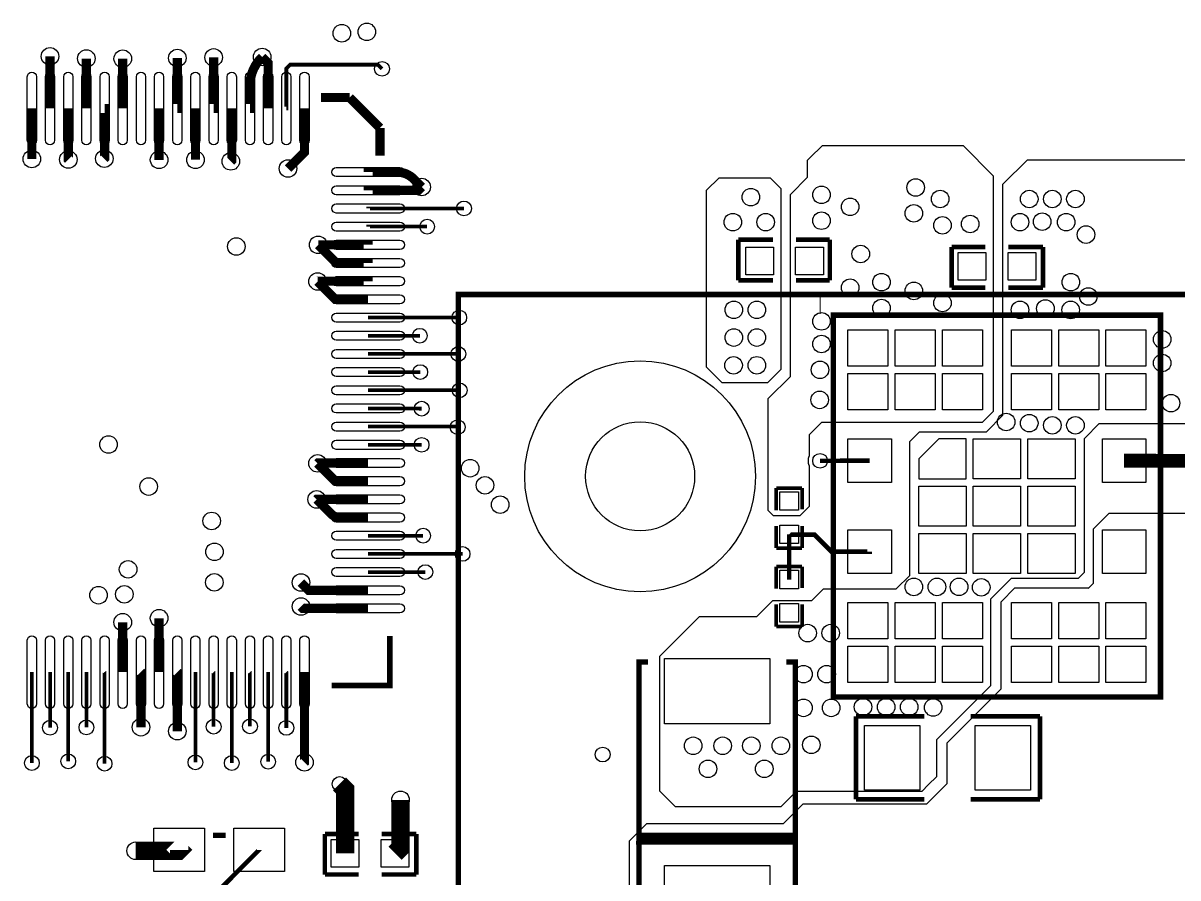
# Model space of a CAD drawing. Extents: x -17 to 168, y 0 to 127.
# Drawn here: x 23.25 to 55.02, y 72.07 to 95.58 of the extents above; entities that cross this region are included whole.
import ezdxf

# ---------------------------------------------------------------- set-up
doc = ezdxf.new("R2010")
doc.units = 0
doc.header["$MEASUREMENT"] = 0
doc.layers.get('0').update_dxf_attribs({"linetype": 'CONTINUOUS'})
for name, color, linetype in [('ET_TOP', 123, 'CONTINUOUS'), ('PG_SILKSCREEN_TOP', 123, 'CONTINUOUS'), ('PIN_TOP', 4, 'CONTINUOUS'), ('VC_TOP', 131, 'CONTINUOUS')]:
    doc.layers.add(name, color=color, linetype=linetype)

msp = doc.modelspace()

# ---------------------------------------------------------------- linework, layer by layer
at = {"linetype": 'Continuous'}
msp.add_circle((40.222195, 83.116496), 1.5, dxfattribs=at)
at = {"layer": 'ET_TOP'}
for points, const_width in [([(23.989513, 93.233189), (23.989513, 94.667095)], 0.254), ([(24.989511, 93.233189), (24.989511, 94.606897)], 0.254), ([(25.989509, 93.233189), (25.989509, 94.596991), (25.989788, 94.597195), (25.989788, 94.601513)], 0.254), ([(27.489607, 93.233189), (27.489709, 93.233189), (27.489709, 94.621401)], 0.254), ([(28.489605, 93.233189), (28.489707, 93.233189), (28.489707, 94.637403)], 0.254), ([(29.989501, 93.233189), (29.989501, 94.483707), (29.825188, 94.647995)], 0.254), ([(33.1216, 94.324195), (33.0073, 94.438495), (30.5943, 94.438495), (30.489703, 94.333797), (30.489703, 93.233189), (30.489601, 93.233189)], 0.1016), ([(23.489412, 93.233189), (23.489412, 91.842793)], 0.254), ([(24.48941, 93.233189), (24.48941, 91.830398), (24.491188, 91.828595)], 0.254), ([(25.489611, 93.233189), (25.489687, 93.233189), (25.489687, 91.861894), (25.481788, 91.853995)], 0.254), ([(26.989507, 93.233189), (26.989507, 91.819501)], 0.254), ([(27.989505, 93.233189), (27.989505, 91.821787)], 0.254), ([(28.989503, 93.233189), (28.989503, 91.805811), (28.961588, 91.777795)], 0.254), ([(30.536388, 91.582189), (30.989499, 92.035401), (30.989499, 93.233189)], 0.254), ([(32.739508, 90.983283), (32.739508, 90.983308), (34.124113, 90.983308), (34.2138, 91.072995)], 0.254), ([(32.739508, 90.483182), (32.739508, 90.483207), (35.376612, 90.483207)], 0.1016), ([(32.739508, 89.983285), (32.739508, 89.98331), (34.363711, 89.98331)], 0.1016), ([(32.739508, 88.983287), (32.739508, 88.983312), (31.865799, 88.983312), (31.366003, 89.483209)], 0.254), ([(32.739508, 89.483184), (32.739508, 89.483209), (31.366003, 89.483209)], 0.254), ([(31.349188, 88.475795), (31.374588, 88.475795), (31.382005, 88.483211), (32.739508, 88.483211), (32.739508, 88.483186)], 0.254), ([(32.739508, 87.983289), (31.841694, 87.983289), (31.349188, 88.475795)], 0.254), ([(32.739508, 87.483188), (35.246793, 87.483188)], 0.1016), ([(32.739508, 86.983291), (34.162695, 86.983291)], 0.1016), ([(32.739508, 86.48319), (35.222205, 86.48319)], 0.1016), ([(32.739508, 85.983293), (34.172703, 85.983293)], 0.1016), ([(32.739508, 85.483192), (35.257003, 85.483192)], 0.1016), ([(34.2138, 84.976995), (34.163, 84.976995), (34.156904, 84.983091), (32.739508, 84.983091)], 0.1016), ([(32.739508, 84.483194), (35.190201, 84.483194), (35.2044, 84.468995)], 0.1016), ([(32.739508, 83.983093), (34.210498, 83.983093)], 0.1016), ([(32.739508, 83.483196), (31.360389, 83.483196), (31.349188, 83.471995)], 0.254), ([(32.739508, 82.983095), (31.838113, 82.983095), (31.349188, 83.471995)], 0.254), ([(46.537905, 83.547204), (45.747407, 83.547204), (45.742098, 83.541895), (45.1739, 83.541895)], 0.127), ([(53.538095, 83.547204), (54.328593, 83.547204), (54.333902, 83.541895), (56.5277, 83.541895), (56.5658, 83.503795)], 0.381), ([(32.739508, 82.483198), (31.325591, 82.483198), (31.323788, 82.481395)], 0.254), ([(32.739508, 81.4832), (34.253195, 81.4832)], 0.1016), ([(44.323, 80.277995), (44.323, 81.522595)], 0.127), ([(46.537905, 81.047387), (46.537905, 81.047311), (45.484009, 81.047311), (45.0215, 81.509895), (44.3357, 81.509895), (44.323, 81.522595)], 0.127), ([(32.739508, 80.983099), (35.337496, 80.983099)], 0.1016), ([(32.739508, 80.483202), (34.313393, 80.483202)], 0.1016), ([(30.891988, 80.195395), (31.104307, 79.983101), (32.739508, 79.983101)], 0.254), ([(32.739508, 79.483204), (30.943804, 79.483204), (30.891988, 79.534995)], 0.254), ([(25.989509, 77.733195), (25.989509, 79.102991)], 0.254), ([(26.989507, 77.733195), (26.989507, 79.213989)], 0.254), ([(26.489609, 77.733195), (26.489711, 77.733093), (26.489711, 76.215697)], 0.254), ([(27.489607, 77.733195), (27.489709, 77.733093), (27.489709, 76.10729)], 0.254), ([(30.989499, 77.733195), (30.989499, 75.250294), (30.988, 75.248795)], 0.254), ([(23.489412, 77.733195), (23.489412, 75.229009)], 0.1016), ([(23.989513, 77.733195), (23.989513, 76.200508)], 0.1016), ([(24.48941, 77.733195), (24.48941, 75.278005)], 0.1016), ([(24.989511, 77.733195), (24.989511, 76.209906)], 0.1016), ([(25.489611, 77.733195), (25.489687, 77.733093), (25.489687, 75.211407)], 0.1016), ([(27.989505, 77.733195), (27.989505, 75.249989)], 0.1016), ([(28.489605, 77.733195), (28.489707, 77.733093), (28.489707, 76.230201)], 0.1016), ([(28.989503, 77.733195), (28.989503, 75.231498)], 0.1016), ([(29.489603, 77.733195), (29.489705, 77.733093), (29.489705, 76.239599)], 0.1016), ([(29.989501, 77.733195), (29.989501, 75.266296)], 0.1016), ([(30.489601, 77.733195), (30.489703, 77.733093), (30.489703, 76.198197)], 0.1016), ([(31.955207, 74.653902), (32.107607, 74.501502), (32.107607, 72.749207)], 0.508), ([(33.631607, 74.218013), (33.631607, 72.901607), (33.479207, 72.749207)], 0.508), ([(26.344093, 72.818193), (27.518411, 72.818193), (27.543811, 72.843593), (27.543709, 72.843695), (27.543709, 72.84372)], 0.508), ([(29.743908, 72.84372), (29.743908, 72.843593), (28.694609, 71.794395), (28.694609, 68.637709), (28.830295, 68.501997)], 0.127)]:
    msp.add_lwpolyline(points, dxfattribs=dict(at, const_width=const_width))
at = {"layer": 'ET_TOP', "const_width": 0.254}
for points in [[(29.825188, 94.647995), (29.802176, 94.624982, 0.198916), (29.489705, 93.870628), (29.489705, 93.233189), (29.489603, 93.233189)], [(34.2138, 91.072995), (33.990737, 91.296058, 0.198912), (33.538922, 91.483205), (32.739508, 91.483205), (32.739508, 91.48318)], [(32.739508, 81.983097), (31.96938, 81.983097, -0.198925), (31.71792, 82.087263), (31.323788, 82.481395)]]:
    msp.add_lwpolyline(points, format="xyb", dxfattribs=at)
at = {"layer": 'ET_TOP'}
msp.add_lwpolyline([(49.106811, 92.214192), (49.9364, 91.384603), (49.9364, 84.900795), (49.6316, 84.595995), (45.212, 84.595995), (44.8691, 84.253095), (44.8691, 83.670597), (44.865493, 83.661809, 0.18756), (44.865493, 83.422007), (44.8691, 83.413092), (44.8691, 82.282309), (44.617411, 82.030595), (43.891708, 82.030595), (43.744896, 82.177407), (43.744896, 85.255887), (44.355004, 85.865995), (44.355004, 90.869795), (44.831, 91.345791), (44.831, 91.807513), (44.895491, 91.872105), (45.2374, 92.214192)], format="xyb", close=True, dxfattribs=at)
for points in [[(56.4515, 84.557895), (52.8447, 84.557895), (52.4637, 84.176895), (52.437792, 84.150987), (52.437792, 81.780405), (52.437792, 80.47101), (52.270711, 80.303903), (50.42789, 80.303903), (50.419, 80.294709), (50.417197, 80.294709), (49.856593, 79.734207), (49.856593, 77.353389), (48.641, 76.137795), (48.3743, 75.871095), (48.3743, 75.820295), (48.3743, 74.855095), (48.1584, 74.639195), (47.9679, 74.448695), (44.5135, 74.448695), (44.0944, 74.029595), (41.1988, 74.029595), (40.767, 74.461395), (40.767, 76.594995), (40.767, 78.169795), (41.8592, 79.261995), (43.434, 79.261995), (43.869102, 79.697097), (44.941998, 79.697097), (45.268896, 80.023995), (47.2694, 80.023995), (47.6377, 80.392295), (47.6377, 84.075295), (47.903892, 84.341487), (49.73701, 84.341487), (49.738991, 84.343697), (49.750701, 84.343697), (50.2031, 84.796097), (50.2031, 91.149195), (50.8762, 91.822295), (56.0578, 91.822295)], [(39.9288, 69.914795), (39.9288, 73.089795), (40.4114, 73.572395), (44.1706, 73.572395), (44.704, 74.105795), (46.9138, 74.105795), (48.1076, 74.105795), (48.1584, 74.156595), (48.6664, 74.664595), (48.6664, 75.782195), (50.1523, 77.268095), (50.1523, 79.668395), (50.5333, 80.049395), (52.5399, 80.049395), (52.5526, 80.036695), (52.6923, 80.176395), (52.6923, 81.674995), (53.1241, 82.106795), (57.2008, 82.106795), (57.816801, 81.490795), (57.816801, 74.239095), (55.009999, 71.432395)]]:
    msp.add_lwpolyline(points, dxfattribs=at)
msp.add_lwpolyline([(42.0497, 90.984095), (42.3926, 91.326995), (43.8023, 91.326995), (44.0944, 91.034895), (44.0944, 86.056495), (43.7261, 85.688195), (42.4815, 85.688195), (42.0497, 86.119995)], close=True, dxfattribs=at)
at = {"layer": 'PG_SILKSCREEN_TOP'}
for points, const_width in [([(32.228511, 93.534992), (31.441111, 93.534992)], 0.254), ([(33.066711, 92.696792), (32.228511, 93.534992)], 0.254), ([(33.066711, 91.934792), (33.066711, 92.696792)], 0.254), ([(42.926, 88.507595), (42.926, 89.625195)], 0.127), ([(42.926, 89.625195), (43.8785, 89.625195)], 0.127), ([(45.4406, 89.625195), (44.5135, 89.625195)], 0.127), ([(45.4406, 88.507595), (45.4406, 89.625195)], 0.127), ([(49.7205, 89.421995), (48.7934, 89.421995)], 0.127), ([(48.7934, 89.421995), (48.7934, 88.304395)], 0.127), ([(50.3555, 89.421995), (51.308, 89.421995)], 0.127), ([(51.308, 89.421995), (51.308, 88.304395)], 0.127), ([(43.8785, 88.507595), (42.926, 88.507595)], 0.127), ([(44.5135, 88.507595), (45.4406, 88.507595)], 0.127), ([(48.7934, 88.304395), (49.7205, 88.304395)], 0.127), ([(51.308, 88.304395), (50.3555, 88.304395)], 0.127), ([(115.221995, 88.11641), (35.222205, 88.11641), (35.222205, 28.116505), (115.221995, 28.116505), (115.221995, 55.131995)], 0.1524), ([(45.1612, 87.834495), (45.1866, 87.834495)], 0.500101), ([(43.9674, 82.182995), (43.9674, 82.792595)], 0.1016), ([(43.9674, 82.792595), (44.6786, 82.792595)], 0.1016), ([(44.6786, 82.792595), (44.6786, 82.208395)], 0.1016), ([(43.9674, 81.141595), (43.9674, 81.751195)], 0.1016), ([(44.6786, 81.141595), (44.6786, 81.751195)], 0.1016), ([(43.9674, 81.141595), (44.6786, 81.141595)], 0.1016), ([(43.9674, 80.023995), (43.9674, 80.633595)], 0.1016), ([(43.9674, 80.633595), (44.6786, 80.633595)], 0.1016), ([(44.6786, 80.633595), (44.6786, 80.049395)], 0.1016), ([(43.9674, 78.982595), (43.9674, 79.592195)], 0.1016), ([(44.6786, 78.982595), (44.6786, 79.592195)], 0.1016), ([(33.336001, 78.721204), (33.336001, 77.362304), (31.735801, 77.362304)], 0.1524), ([(43.9674, 78.982595), (44.6786, 78.982595)], 0.1016), ([(40.19169, 70.70979), (40.19169, 78.009801), (40.4368, 78.009801)], 0.1524), ([(44.2468, 78.009801), (44.49191, 78.009801), (44.49191, 70.70979), (44.2468, 70.70979)], 0.1524), ([(46.1645, 76.518795), (48.0441, 76.518795)], 0.127), ([(46.1645, 74.232795), (46.1645, 76.518795)], 0.127), ([(51.2191, 76.518795), (49.3141, 76.518795)], 0.127), ([(51.2191, 74.232795), (51.2191, 76.518795)], 0.127), ([(48.0441, 74.232795), (46.1645, 74.232795)], 0.127), ([(49.3141, 74.232795), (51.2191, 74.232795)], 0.127), ([(28.470911, 73.243694), (28.816808, 73.243694)], 0.1524), ([(32.475907, 73.282607), (31.548807, 73.282607)], 0.127), ([(31.548807, 73.282607), (31.548807, 72.165007)], 0.127), ([(33.110907, 73.282607), (34.063407, 73.282607)], 0.127), ([(34.063407, 73.282607), (34.063407, 72.165007)], 0.127), ([(40.1828, 73.089795), (40.1828, 73.064395), (44.45, 73.064395), (44.45, 73.242195), (40.2082, 73.242195), (40.2082, 73.165995), (44.45, 73.165995)], 0.1524), ([(31.548807, 72.165007), (32.475907, 72.165007)], 0.127), ([(34.063407, 72.165007), (33.110907, 72.165007)], 0.127)]:
    msp.add_lwpolyline(points, dxfattribs=dict(at, const_width=const_width))
at = {"layer": 'PG_SILKSCREEN_TOP', "const_width": 0.150089}
msp.add_lwpolyline([(45.537907, 87.547196), (54.538093, 87.547196), (54.538093, 77.047293), (45.537907, 77.047293)], close=True, dxfattribs=at)
at = {"layer": 'PIN_TOP'}
for points in [[(23.364457, 92.358147), (23.364457, 94.108232, -1), (23.614367, 94.108232), (23.614367, 92.358147, -1)], [(23.864557, 92.358147), (23.864557, 94.108232, -1), (24.114468, 94.108232), (24.114468, 92.358147, -1)], [(24.364455, 92.358147), (24.364455, 94.108232, -1), (24.614365, 94.108232), (24.614365, 92.358147, -1)], [(24.864555, 92.358147), (24.864555, 94.108232, -1), (25.114466, 94.108232), (25.114466, 92.358147, -1)], [(25.364656, 92.358147), (25.364656, 94.108232, -1), (25.614566, 94.108232), (25.614566, 92.358147, -1)], [(25.864553, 92.358147), (25.864553, 94.108232, -1), (26.114464, 94.108232), (26.114464, 92.358147, -1)], [(26.364654, 92.358147), (26.364654, 94.108232, -1), (26.614565, 94.108232), (26.614565, 92.358147, -1)], [(26.864551, 92.358147), (26.864551, 94.108232, -1), (27.114462, 94.108232), (27.114462, 92.358147, -1)], [(27.364652, 92.358147), (27.364652, 94.108232, -1), (27.614562, 94.108232), (27.614562, 92.358147, -1)], [(27.864549, 92.358147), (27.864549, 94.108232, -1), (28.11446, 94.108232), (28.11446, 92.358147, -1)], [(28.36465, 92.358147), (28.36465, 94.108232, -1), (28.61456, 94.108232), (28.61456, 92.358147, -1)], [(28.864547, 92.358147), (28.864547, 94.108232, -1), (29.114458, 94.108232), (29.114458, 92.358147, -1)], [(29.364648, 92.358147), (29.364648, 94.108232, -1), (29.614558, 94.108232), (29.614558, 92.358147, -1)], [(29.864545, 92.358147), (29.864545, 94.108232, -1), (30.114456, 94.108232), (30.114456, 92.358147, -1)], [(30.364646, 92.358147), (30.364646, 94.108232, -1), (30.614556, 94.108232), (30.614556, 92.358147, -1)], [(30.864543, 92.358147), (30.864543, 94.108232, -1), (31.114454, 94.108232), (31.114454, 92.358147, -1)], [(33.614551, 91.358225), (31.864465, 91.358225, -1), (31.864465, 91.608135), (33.614551, 91.608135, -1)], [(33.614551, 90.858327), (31.864465, 90.858327, -1), (31.864465, 91.108238), (33.614551, 91.108238, -1)], [(33.614551, 90.358227), (31.864465, 90.358227, -1), (31.864465, 90.608137), (33.614551, 90.608137, -1)], [(33.614551, 89.858329), (31.864465, 89.858329, -1), (31.864465, 90.10824), (33.614551, 90.10824, -1)], [(33.614551, 89.358229), (31.864465, 89.358229, -1), (31.864465, 89.608139), (33.614551, 89.608139, -1)], [(33.614551, 88.858331), (31.864465, 88.858331, -1), (31.864465, 89.108242), (33.614551, 89.108242, -1)], [(33.614551, 88.358231), (31.864465, 88.358231, -1), (31.864465, 88.608141), (33.614551, 88.608141, -1)], [(33.614551, 87.858333), (31.864465, 87.858333, -1), (31.864465, 88.108244), (33.614551, 88.108244, -1)], [(33.614551, 87.358233), (31.864465, 87.358233, -1), (31.864465, 87.608143), (33.614551, 87.608143, -1)], [(33.614551, 86.858335), (31.864465, 86.858335, -1), (31.864465, 87.108246), (33.614551, 87.108246, -1)], [(33.614551, 86.358235), (31.864465, 86.358235, -1), (31.864465, 86.608145), (33.614551, 86.608145, -1)], [(33.614551, 85.858337), (31.864465, 85.858337, -1), (31.864465, 86.108248), (33.614551, 86.108248, -1)], [(33.614551, 85.358237), (31.864465, 85.358237, -1), (31.864465, 85.608147), (33.614551, 85.608147, -1)], [(33.614551, 84.858136), (31.864465, 84.858136, -1), (31.864465, 85.108047), (33.614551, 85.108047, -1)], [(33.614551, 84.358239), (31.864465, 84.358239, -1), (31.864465, 84.608149), (33.614551, 84.608149, -1)], [(33.614551, 83.858138), (31.864465, 83.858138, -1), (31.864465, 84.108049), (33.614551, 84.108049, -1)], [(33.614551, 83.358241), (31.864465, 83.358241, -1), (31.864465, 83.608151), (33.614551, 83.608151, -1)], [(33.614551, 82.85814), (31.864465, 82.85814, -1), (31.864465, 83.108051), (33.614551, 83.108051, -1)], [(33.614551, 82.358243), (31.864465, 82.358243, -1), (31.864465, 82.608153), (33.614551, 82.608153, -1)], [(33.614551, 81.858142), (31.864465, 81.858142, -1), (31.864465, 82.108053), (33.614551, 82.108053, -1)], [(33.614551, 81.358245), (31.864465, 81.358245, -1), (31.864465, 81.608155), (33.614551, 81.608155, -1)], [(33.614551, 80.858144), (31.864465, 80.858144, -1), (31.864465, 81.108055), (33.614551, 81.108055, -1)], [(33.614551, 80.358247), (31.864465, 80.358247, -1), (31.864465, 80.608157), (33.614551, 80.608157, -1)], [(33.614551, 79.858146), (31.864465, 79.858146, -1), (31.864465, 80.108057), (33.614551, 80.108057, -1)], [(33.614551, 79.358249), (31.864465, 79.358249, -1), (31.864465, 79.608159), (33.614551, 79.608159, -1)], [(23.364457, 76.858152), (23.364457, 78.608238, -1), (23.614367, 78.608238), (23.614367, 76.858152, -1)], [(23.864557, 76.858152), (23.864557, 78.608238, -1), (24.114468, 78.608238), (24.114468, 76.858152, -1)], [(24.364455, 76.858152), (24.364455, 78.608238, -1), (24.614365, 78.608238), (24.614365, 76.858152, -1)], [(24.864555, 76.858152), (24.864555, 78.608238, -1), (25.114466, 78.608238), (25.114466, 76.858152, -1)], [(25.364656, 76.858152), (25.364656, 78.608238, -1), (25.614566, 78.608238), (25.614566, 76.858152, -1)], [(25.864553, 76.858152), (25.864553, 78.608238, -1), (26.114464, 78.608238), (26.114464, 76.858152, -1)], [(26.364654, 76.858152), (26.364654, 78.608238, -1), (26.614565, 78.608238), (26.614565, 76.858152, -1)], [(26.864551, 76.858152), (26.864551, 78.608238, -1), (27.114462, 78.608238), (27.114462, 76.858152, -1)], [(27.364652, 76.858152), (27.364652, 78.608238, -1), (27.614562, 78.608238), (27.614562, 76.858152, -1)], [(27.864549, 76.858152), (27.864549, 78.608238, -1), (28.11446, 78.608238), (28.11446, 76.858152, -1)], [(28.36465, 76.858152), (28.36465, 78.608238, -1), (28.61456, 78.608238), (28.61456, 76.858152, -1)], [(28.864547, 76.858152), (28.864547, 78.608238, -1), (29.114458, 78.608238), (29.114458, 76.858152, -1)], [(29.364648, 76.858152), (29.364648, 78.608238, -1), (29.614558, 78.608238), (29.614558, 76.858152, -1)], [(29.864545, 76.858152), (29.864545, 78.608238, -1), (30.114456, 78.608238), (30.114456, 76.858152, -1)], [(30.364646, 76.858152), (30.364646, 78.608238, -1), (30.614556, 78.608238), (30.614556, 76.858152, -1)], [(30.864543, 76.858152), (30.864543, 78.608238, -1), (31.114454, 78.608238), (31.114454, 76.858152, -1)]]:
    msp.add_lwpolyline(points, format="xyb", close=True, dxfattribs=at)
for points in [[(43.8912, 89.421995), (43.8912, 88.659995), (43.1292, 88.659995), (43.1292, 89.421995)], [(45.2628, 89.421995), (45.2628, 88.659995), (44.5008, 88.659995), (44.5008, 89.421995)], [(48.9712, 88.507595), (48.9712, 89.269595), (49.7332, 89.269595), (49.7332, 88.507595)], [(50.3428, 88.507595), (50.3428, 89.269595), (51.1048, 89.269595), (51.1048, 88.507595)], [(47.038146, 86.1473), (45.938046, 86.1473), (45.938046, 87.147298), (47.038146, 87.147298)], [(48.338143, 86.1473), (47.238044, 86.1473), (47.238044, 87.147298), (48.338143, 87.147298)], [(49.638039, 86.1473), (48.53794, 86.1473), (48.53794, 87.147298), (49.638039, 87.147298)], [(51.53806, 86.1473), (50.437961, 86.1473), (50.437961, 87.147298), (51.53806, 87.147298)], [(52.837956, 86.1473), (51.737857, 86.1473), (51.737857, 87.147298), (52.837956, 87.147298)], [(54.137954, 86.1473), (53.037854, 86.1473), (53.037854, 87.147298), (54.137954, 87.147298)], [(47.038146, 84.947404), (45.938046, 84.947404), (45.938046, 85.947402), (47.038146, 85.947402)], [(48.338143, 84.947404), (47.238044, 84.947404), (47.238044, 85.947402), (48.338143, 85.947402)], [(49.638039, 84.947404), (48.53794, 84.947404), (48.53794, 85.947402), (49.638039, 85.947402)], [(51.53806, 84.947404), (50.437961, 84.947404), (50.437961, 85.947402), (51.53806, 85.947402)], [(52.837956, 84.947404), (51.737857, 84.947404), (51.737857, 85.947402), (52.837956, 85.947402)], [(54.137954, 84.947404), (53.037854, 84.947404), (53.037854, 85.947402), (54.137954, 85.947402)], [(45.937957, 82.947256), (45.937957, 84.147152), (47.137853, 84.147152), (47.137853, 82.947256)], [(47.88789, 83.047383), (49.187913, 83.047383), (49.187913, 84.147203), (48.4378, 84.147203), (47.88789, 83.597293)], [(50.687999, 83.047243), (49.388001, 83.047243), (49.388001, 84.147342), (50.687999, 84.147342)], [(52.188097, 83.047243), (50.8881, 83.047243), (50.8881, 84.147342), (52.188097, 84.147342)], [(54.138043, 82.947256), (52.938147, 82.947256), (52.938147, 84.147152), (54.138043, 84.147152)], [(44.577, 82.182995), (44.069, 82.182995), (44.069, 82.690995), (44.577, 82.690995)], [(49.1879, 81.747246), (47.887903, 81.747246), (47.887903, 82.847345), (49.1879, 82.847345)], [(50.687999, 81.747246), (49.388001, 81.747246), (49.388001, 82.847345), (50.687999, 82.847345)], [(52.188097, 81.747246), (50.8881, 81.747246), (50.8881, 82.847345), (52.188097, 82.847345)], [(44.577, 81.268595), (44.069, 81.268595), (44.069, 81.776595), (44.577, 81.776595)], [(45.937957, 80.447439), (45.937957, 81.647335), (47.137853, 81.647335), (47.137853, 80.447439)], [(54.138043, 80.447439), (52.938147, 80.447439), (52.938147, 81.647335), (54.138043, 81.647335)], [(49.1879, 80.447248), (47.887903, 80.447248), (47.887903, 81.547348), (49.1879, 81.547348)], [(50.687999, 80.447248), (49.388001, 80.447248), (49.388001, 81.547348), (50.687999, 81.547348)], [(52.188097, 80.447248), (50.8881, 80.447248), (50.8881, 81.547348), (52.188097, 81.547348)], [(44.577, 80.023995), (44.069, 80.023995), (44.069, 80.531995), (44.577, 80.531995)], [(44.577, 79.109595), (44.069, 79.109595), (44.069, 79.617595), (44.577, 79.617595)], [(47.038146, 78.647188), (45.938046, 78.647188), (45.938046, 79.647186), (47.038146, 79.647186)], [(48.338143, 78.647188), (47.238044, 78.647188), (47.238044, 79.647186), (48.338143, 79.647186)], [(49.638039, 78.647188), (48.53794, 78.647188), (48.53794, 79.647186), (49.638039, 79.647186)], [(51.53806, 78.647188), (50.437961, 78.647188), (50.437961, 79.647186), (51.53806, 79.647186)], [(52.837956, 78.647188), (51.737857, 78.647188), (51.737857, 79.647186), (52.837956, 79.647186)], [(54.137954, 78.647188), (53.037854, 78.647188), (53.037854, 79.647186), (54.137954, 79.647186)], [(47.038146, 77.447292), (45.938046, 77.447292), (45.938046, 78.44729), (47.038146, 78.44729)], [(48.338143, 77.447292), (47.238044, 77.447292), (47.238044, 78.44729), (48.338143, 78.44729)], [(49.638039, 77.447292), (48.53794, 77.447292), (48.53794, 78.44729), (49.638039, 78.44729)], [(51.53806, 77.447292), (50.437961, 77.447292), (50.437961, 78.44729), (51.53806, 78.44729)], [(52.837956, 77.447292), (51.737857, 77.447292), (51.737857, 78.44729), (52.837956, 78.44729)], [(54.137954, 77.447292), (53.037854, 77.447292), (53.037854, 78.44729), (54.137954, 78.44729)], [(43.791746, 76.309652), (40.891854, 76.309652), (40.891854, 78.10975), (43.791746, 78.10975)], [(47.9171, 76.264795), (47.9171, 74.486795), (46.3931, 74.486795), (46.3931, 76.264795)], [(50.9651, 76.264795), (50.9651, 74.486795), (49.4411, 74.486795), (49.4411, 76.264795)], [(26.845209, 72.24682), (26.845209, 73.44062), (28.242209, 73.44062), (28.242209, 72.24682)], [(29.045408, 72.24682), (29.045408, 73.44062), (30.442408, 73.44062), (30.442408, 72.24682)], [(31.726607, 72.368207), (31.726607, 73.130207), (32.488607, 73.130207), (32.488607, 72.368207)], [(33.098207, 72.368207), (33.098207, 73.130207), (33.860207, 73.130207), (33.860207, 72.368207)], [(43.791746, 70.609841), (40.891854, 70.609841), (40.891854, 72.409939), (43.791746, 72.409939)]]:
    msp.add_lwpolyline(points, close=True, dxfattribs=at)
msp.add_circle((40.222195, 83.116496), 3.175, dxfattribs=at)
at = {"layer": 'VC_TOP'}
for centre, radius in [((32.0167, 95.302095), 0.2413), ((32.7025, 95.340195), 0.2413), ((23.989513, 94.667095), 0.2413), ((24.989511, 94.606897), 0.2413), ((25.989788, 94.601513), 0.2413), ((27.489709, 94.621401), 0.2413), ((28.489707, 94.637403), 0.2413), ((29.825188, 94.647995), 0.2413), ((33.1216, 94.324195), 0.2032), ((23.489412, 91.842793), 0.2413), ((24.491188, 91.828595), 0.2413), ((25.481788, 91.853995), 0.2413), ((26.989507, 91.819501), 0.2413), ((27.989505, 91.821787), 0.2413), ((28.961588, 91.777795), 0.2413), ((30.536388, 91.582189), 0.2413), ((34.2138, 91.072995), 0.2413), ((47.8028, 91.060295), 0.2413), ((43.2689, 90.793595), 0.2413), ((45.212, 90.857095), 0.2413), ((48.4759, 90.742795), 0.2413), ((50.927, 90.742795), 0.2413), ((51.562, 90.742795), 0.2413), ((52.197, 90.742795), 0.2413), ((35.376612, 90.483207), 0.2032), ((45.9994, 90.526895), 0.2413), ((47.752, 90.349095), 0.2413), ((42.7736, 90.107795), 0.2413), ((43.6753, 90.107795), 0.2413), ((45.212, 90.145895), 0.2413), ((48.5394, 90.018895), 0.2413), ((49.3014, 90.056995), 0.2413), ((50.673, 90.107795), 0.2413), ((51.2826, 90.120495), 0.2413), ((51.943, 90.107795), 0.2413), ((34.363711, 89.98331), 0.2032), ((52.4891, 89.764895), 0.2413), ((29.113988, 89.435889), 0.2413), ((31.366003, 89.483209), 0.2413), ((46.2915, 89.231495), 0.2413), ((31.349188, 88.475795), 0.2413), ((46.863, 88.456795), 0.2413), ((52.07, 88.456795), 0.2413), ((45.9994, 88.304395), 0.2413), ((47.752, 88.215495), 0.2413), ((48.5394, 87.885295), 0.2413), ((52.5526, 88.063095), 0.2413), ((35.246793, 87.483188), 0.2032), ((42.799, 87.694795), 0.2413), ((43.434, 87.694795), 0.2413), ((46.863, 87.745595), 0.2413), ((50.673, 87.694795), 0.2413), ((51.3715, 87.732895), 0.2413), ((52.067993, 87.692992), 0.2413), ((45.212, 87.377295), 0.2413), ((34.162695, 86.983291), 0.2032), ((42.799, 86.932795), 0.2413), ((43.434, 86.932795), 0.2413), ((54.5846, 86.881995), 0.2413), ((45.212, 86.754995), 0.2413), ((35.222205, 86.48319), 0.2032), ((42.792904, 86.169805), 0.2413), ((43.434, 86.170795), 0.2413), ((54.5846, 86.234295), 0.2413), ((34.172703, 85.983293), 0.2032), ((45.170598, 86.046793), 0.2413), ((35.257003, 85.483192), 0.2032), ((45.1612, 85.218295), 0.2413), ((34.2138, 84.976995), 0.2032), ((54.8259, 85.129395), 0.2413), ((50.292, 84.609203), 0.2413), ((35.2044, 84.468995), 0.2032), ((50.927, 84.579003), 0.2413), ((51.562, 84.519795), 0.2413), ((52.197, 84.519795), 0.2413), ((25.598603, 83.990205), 0.2413), ((34.210498, 83.983093), 0.2032), ((31.349188, 83.471995), 0.2413), ((35.5473, 83.338695), 0.2413), ((45.1739, 83.541895), 0.2032), ((26.703503, 82.834505), 0.2413), ((35.9537, 82.868795), 0.2413), ((31.323788, 82.481395), 0.2413), ((36.3728, 82.335395), 0.2413), ((28.435808, 81.8896), 0.2413), ((34.253195, 81.4832), 0.2032), ((28.512008, 81.041189), 0.2413), ((35.337496, 80.983099), 0.2032), ((26.1366, 80.557395), 0.2413), ((28.509493, 80.2005), 0.2413), ((30.891988, 80.195395), 0.2413), ((34.313393, 80.483202), 0.2032), ((25.3238, 79.846195), 0.2413), ((26.035, 79.871595), 0.2413), ((47.752, 80.074795), 0.2413), ((48.387, 80.074795), 0.2413), ((48.9966, 80.075507), 0.2413), ((49.6062, 80.062095), 0.2413), ((30.891988, 79.534995), 0.2413), ((26.989507, 79.213989), 0.2413), ((25.989509, 79.102991), 0.2413), ((44.831, 78.804795), 0.2413), ((45.466, 78.804795), 0.2413), ((44.7167, 77.674495), 0.2413), ((45.3517, 77.674495), 0.2413), ((44.7167, 76.747395), 0.2413), ((45.4787, 76.747395), 0.2413), ((46.355, 76.772795), 0.2413), ((46.99, 76.772795), 0.2413), ((47.625, 76.772795), 0.2413), ((48.2854, 76.760095), 0.2413), ((23.989513, 76.200508), 0.2032), ((24.989511, 76.209906), 0.2032), ((26.489711, 76.215697), 0.2413), ((27.489709, 76.10729), 0.2413), ((28.489707, 76.230201), 0.2032), ((29.489705, 76.239599), 0.2032), ((30.489703, 76.198197), 0.2032), ((41.6814, 75.705995), 0.2413), ((42.4942, 75.705995), 0.2413), ((43.2816, 75.705995), 0.2413), ((44.0944, 75.705995), 0.2413), ((44.9326, 75.731395), 0.2413), ((39.1922, 75.464695), 0.2032), ((23.489412, 75.229009), 0.2032), ((24.48941, 75.278005), 0.2032), ((25.489687, 75.211407), 0.2032), ((27.989505, 75.249989), 0.2032), ((28.989503, 75.231498), 0.2032), ((29.989501, 75.266296), 0.2032), ((30.988, 75.248795), 0.2413), ((42.0878, 75.070995), 0.2413), ((43.6372, 75.070995), 0.2413), ((31.955207, 74.653902), 0.2032), ((33.631607, 74.218013), 0.2413), ((26.344093, 72.818193), 0.2413)]:
    msp.add_circle(centre, radius, dxfattribs=at)

doc.saveas('drawing.dxf')
